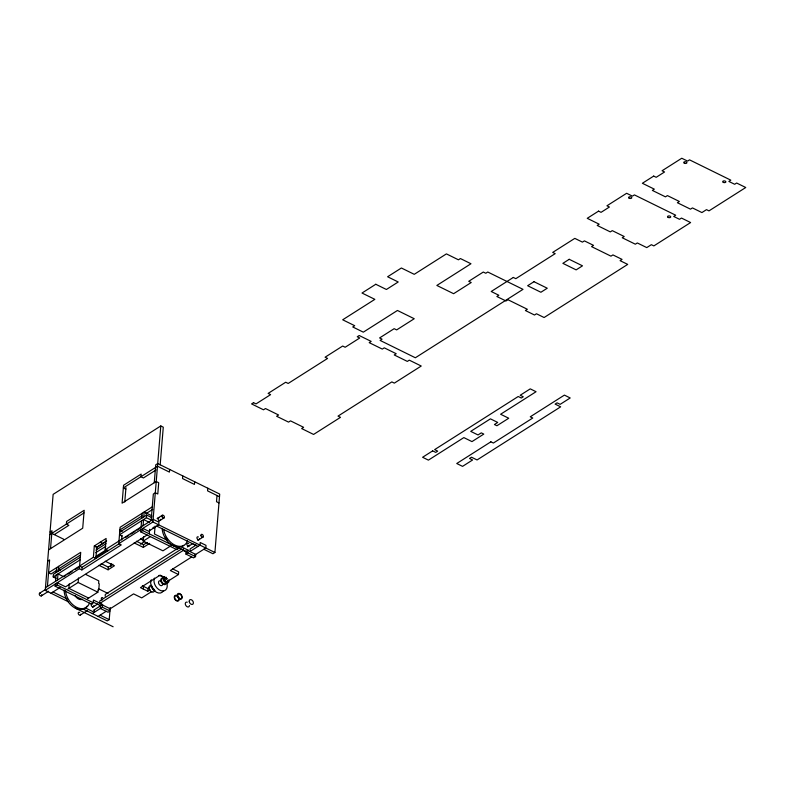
<?xml version="1.0" encoding="UTF-8"?>
<svg xmlns="http://www.w3.org/2000/svg" width="785" height="785" viewBox="0 0 785 785"><rect width="100%" height="100%" fill="white"/><g stroke="black" fill="none" stroke-linecap="round" stroke-linejoin="round"><path stroke-width="1.18" d="M68.432 601.801L45.245 590.389L53.135 494.354L160.797 425.951L163.28 427.168L160.189 464.798M47.424 586.483L49.612 559.931L47.64 561.187M50.534 548.646L52.016 530.729L50.044 531.975M56.088 578.378L53.194 576.946L53.409 574.296L80.325 557.193M91.433 604.077L55.117 586.209L55.303 583.991M55.519 581.342L56.029 575.15M56.245 572.491L56.648 567.624M55.117 586.209L57.089 584.953L57.266 582.745L65.557 586.827L147.099 535.017M57.491 580.086L58.002 573.894L63.801 576.749L65.862 575.434M58.218 571.235L58.62 566.368M69.257 583.834L68.884 588.367L88.617 598.072M67.932 588.966L78.137 582.49L78.51 577.956M45.245 590.389L79.373 568.693L80.718 552.326L48.552 572.765L51.045 573.992L57.079 570.155M79.373 568.693L81.866 569.92L82.082 567.27L119.448 543.524M45.461 587.73L93.376 557.281L94.308 545.967L106.122 538.461L105.2 549.775L107.682 551.001M106.642 540.934L96.8 547.194L95.868 558.508L93.376 557.281M91.266 603.989L93.238 602.743L93.454 600.044L102.58 604.529L102.354 607.227L92.336 613.556M94.524 609.651L94.298 612.31L85.614 608.032M87.665 598.68L97.87 592.194L98.086 589.623L98.743 589.957L99.253 583.755L98.596 583.432L98.802 580.861L85.653 574.394M110.165 608.767L99.607 603.567L99.823 600.917L181.345 549.107M105.161 596.178L105.308 594.412L177.557 548.499M98.91 565.279L108.094 569.792L108.31 567.133L112.844 564.258M110.979 566.799L111.234 563.699M82.553 608.748L107.26 620.896L109.223 619.65L110.224 607.541M81.866 569.92L121.253 544.898L118.761 543.671L120.105 527.294L152.27 506.865M121.655 539.952L122.028 535.38M124.776 502.017L125.953 487.681M178.951 546.576L178.803 548.372L176.831 549.618L140.682 531.837L140.868 529.63M141.084 526.97L141.594 520.779M141.81 518.12L142.213 513.253M140.682 531.837L142.654 530.582L142.841 528.374L148.64 531.229L158.698 524.841L158.923 522.182L153.114 519.327L105.2 549.775M143.056 525.714L143.567 519.523L149.366 522.378M143.783 516.864L144.185 511.997L151.809 515.755L151.662 517.551M171.12 545.654L162.956 550.834L143.223 541.13L143.596 536.597M134.137 542.886L143.321 547.4L143.547 544.751L147.168 542.445M121.979 536.047L119.487 534.82L146.402 517.717L146.618 515.068L151.456 517.443M143.282 589.035L143.498 586.385M149.287 533.849L149.66 529.296M151.142 520.573L153.33 494.03L155.302 492.774L157.785 494L158.717 482.716L156.225 481.49L122.087 503.175L123.569 485.258L141.153 474.081L140.937 476.74L143.419 477.967L156.058 469.94M154.252 482.746L155.734 464.818L157.697 463.572L219.712 494.079L214.913 552.493L212.941 553.749L203.825 549.255M118.761 543.671L152.898 521.986L160.797 425.951M172.592 568.88L178.686 571.872L178.47 574.532L166.655 582.038L164.163 580.812L167.45 578.731L160.15 575.14L140.456 587.651L147.757 591.242L147.972 588.583L149.611 587.543M155.106 526.068L154.449 533.996L167.607 540.472M169.638 469.44L169.423 472.099L157.481 466.221L123.343 487.917L125.835 489.143M164.163 580.812L164.389 578.153L166.027 577.112M182.738 475.887L182.522 478.546L194.454 484.423L194.68 481.764M99.607 603.567L183.199 550.452L183.337 548.686M196.181 545.055L190.147 548.892L189.931 551.541L195.73 554.396L195.553 556.614L193.581 557.86L185.957 554.112L186.173 551.413L188.145 550.157L181.05 546.664M185.957 554.112L187.919 552.856L188.145 550.157M207.78 488.211L207.564 490.861L219.496 496.738M217.013 495.512L216.503 501.713L218.986 502.93M49.828 534.634L83.956 512.939M54.283 534.605L68.854 525.342L66.372 524.115L66.588 521.466L84.181 510.289L82.71 528.207L48.572 549.892M80.502 554.985L58.394 569.027L60.582 570.096M141.997 515.912L119.889 529.953L122.381 531.18M145.716 513.832L152.751 509.357M119.712 532.161L146.618 515.068M96.123 547.861L106.22 541.444M53.194 576.946L80.099 559.852M95.937 550.079L106.034 543.662M95.721 552.728L105.818 546.311M67.932 574.129L72.063 571.5M75.154 569.537L78.255 567.565M95.799 556.418L106.112 549.863M125.728 537.401L128.819 535.439M130.889 534.124L135.01 531.504M137.081 530.189L141.202 527.569M39.603 593.224L45.883 589.241M95.26 557.86L107.633 550M157.108 518.561L162.348 515.235M41.301 595.913L48.611 591.262M158.805 521.25L164.055 517.914M51.045 593.244L60.102 587.494M143.223 541.13L150.367 536.587M140.407 544.191L144.548 541.562M108.094 569.792L114.443 565.759L105.259 561.236M143.321 547.4L149.68 543.367M80.266 615.087L87.577 610.436M92.64 607.227L97.889 603.891M187.458 546.968L192.708 543.632M197.771 540.423L203.021 537.087M93.562 610.259L102.58 604.529M189.931 551.541L199.989 545.153L200.204 542.494L206.013 545.349L205.798 548.009L194.651 555.083M98.135 616.411L106.24 611.26M109.282 609.337L133.587 593.892L141.712 597.885L151.888 591.419M191.618 557.016L170.345 570.528L178.47 574.532M147.757 591.242L150.22 589.672M146.402 517.717L152.212 520.573M152.898 521.986L214.913 552.493M193.728 544.201L195.553 545.104M156.735 526.087L198.016 546.399M179.078 547.92L186.173 551.413M142.654 530.582L178.97 548.45M183.199 550.452L187.007 552.326M187.919 552.856L195.553 556.614M140.495 538.853L143.557 540.355M136.404 541.238L143.547 544.751M100.215 542.209L102.707 543.436M94.308 545.967L96.8 547.194M51.79 533.378L63.732 539.256M101.167 563.62L108.31 567.133M142.34 585.816L147.972 588.583M79.599 566.044L82.082 567.27M98.596 588.848L108.026 593.44M78.137 582.49L97.87 592.194M93.513 602.291L100.608 605.784L100.392 608.483L108.016 612.231L109.988 610.985L102.354 607.227M57.089 584.953L93.238 602.743M53.017 591.988L67.137 598.945M100.107 615.165L109.223 619.65M75.36 608.169L113.128 626.754M152.614 527.962L153.742 528.315L153.742 527.069M189.44 605.559A2.649 1.796 57.6 0 1 187.281 606.795A2.649 1.796 57.6 0 1 185.289 603.724A2.649 1.796 57.6 0 1 187.252 602.203M179.186 599.74A3.179 2.159 57.6 0 1 175.32 599.897A3.179 2.159 57.6 0 1 175.398 595.344A3.179 2.159 57.6 0 1 179.206 598.69M176.988 596.021A2.649 1.796 57.6 0 1 178.558 600.034A2.649 1.796 57.6 0 1 175.114 598.975A2.649 1.796 57.6 0 1 176.174 595.766M168.844 579.762A3.582 2.433 57.6 0 1 167.382 582.951A3.582 2.433 57.6 0 1 163.81 580.419A3.582 2.433 57.6 0 1 164.369 576.582M166.351 582.725A3.582 2.433 57.6 0 1 163.496 584.423A3.582 2.433 57.6 0 1 160.739 580.38A3.582 2.433 57.6 0 1 163.221 578.133M167.931 580.547A2.247 1.531 57.6 0 1 166.135 581.606A2.247 1.531 57.6 0 1 164.408 579.075A2.247 1.531 57.6 0 1 165.969 577.662M154.969 590.448A3.582 2.433 57.6 0 1 151.672 585.217M163.329 590.84A8.478 5.76 57.6 0 1 154.449 590.801A3.582 2.433 57.6 0 1 151.387 591.792A3.582 2.433 57.6 0 1 148.924 587.886A3.582 2.433 57.6 0 1 151.122 585.59M150.926 586.768A2.247 1.531 57.6 0 1 151.142 586.572M154.292 589.427A2.62 1.776 57.6 0 1 152.329 586.778M167.205 581.332A2.247 1.531 57.6 0 1 165.243 581.901A2.247 1.531 57.6 0 1 163.751 579.359A2.247 1.531 57.6 0 1 165.311 578.084M164.83 583.628A2.62 1.776 57.6 0 1 162.063 582.323A2.62 1.776 57.6 0 1 161.995 579.242M166.695 582.696A8.478 5.76 57.6 0 1 160.729 590.614A8.478 5.76 57.6 0 1 154.4 578.094M158.825 575.444A8.478 5.76 57.6 0 1 163.879 578.133M162.652 584.393A2.649 1.796 57.6 0 1 160.415 585.433A2.649 1.796 57.6 0 1 158.511 582.362A2.649 1.796 57.6 0 1 160.483 580.89M154.449 590.801A8.478 5.76 57.6 0 1 151.299 579.772M199.429 538.765A1.59 1.079 57.6 0 1 198.114 539.619A1.59 1.079 57.6 0 1 196.947 537.627A1.59 1.079 57.6 0 1 198.399 537.009M160.444 519.327A1.59 1.079 57.6 0 1 159.375 520.534A1.59 1.079 57.6 0 1 157.971 518.699A1.59 1.079 57.6 0 1 159.208 517.727M93.719 605.657A1.59 1.079 57.6 0 1 92.659 606.864A1.59 1.079 57.6 0 1 91.246 605.029A1.59 1.079 57.6 0 1 92.493 604.058M41.693 594.618A1.59 1.079 57.6 0 1 40.742 595.982A1.59 1.079 57.6 0 1 39.26 594.186A1.59 1.079 57.6 0 1 40.496 593.166M80.718 614.204A1.59 1.079 57.6 0 1 79.393 615.057A1.59 1.079 57.6 0 1 78.225 613.056A1.59 1.079 57.6 0 1 79.687 612.447M102.109 600.152A1.59 1.079 57.6 0 1 101.353 598.199A1.59 1.079 57.6 0 1 102.776 597.768M189.371 545.163A1.59 1.079 57.6 0 1 187.929 545.958A1.59 1.079 57.6 0 1 186.938 543.779A1.59 1.079 57.6 0 1 188.685 543.662M183.69 545.428A15.69 10.656 57.6 0 1 170.62 544.142A15.69 10.656 57.6 0 1 162.21 529.129M187.478 540.865A15.69 10.656 57.6 0 1 174.967 545.163A15.69 10.656 57.6 0 1 163.692 529.708M167.499 540.002A6.78 4.612 57.6 0 1 165.468 537.234M89.431 603.165A15.69 10.656 57.6 0 1 76.312 607.148A15.69 10.656 57.6 0 1 65.479 590.595M87.086 606.108A15.69 10.656 57.6 0 1 73.152 606.854A15.69 10.656 57.6 0 1 64.125 590.026M82.484 599.249A6.78 4.612 57.6 0 1 74.987 595.56M375.789 284.268L362.003 293.031L374.857 299.35L342.692 319.789L354.712 325.706L352.74 326.962L363.318 332.163L397.455 310.467L414.235 318.73L396.651 329.906L394.158 328.679L379.587 337.942L382.069 339.169L380.107 340.415L415.353 357.764L523.006 289.351L487.76 272.012L485.787 273.259L483.305 272.042L468.724 281.305L471.216 282.522L453.622 293.698L436.843 285.446L470.971 263.75L460.402 258.55L458.43 259.806L446.41 253.889L414.245 274.328L401.39 267.999L387.604 276.762L398.211 281.982L386.397 289.488L375.789 284.268M253.535 402.676L251.573 403.922L263.505 409.799L265.477 408.543L278.577 414.99L276.614 416.246L288.546 422.114L290.519 420.868L303.618 427.315L301.646 428.561L313.588 434.439L340.504 417.335L338.011 416.109L391.843 381.902L394.325 383.129L421.241 366.026L409.309 360.158L407.337 361.404L394.237 354.957L396.199 353.711L384.267 347.834L382.295 349.089L369.195 342.643L371.168 341.387L359.226 335.519L357.253 336.765L359.746 337.992L345.164 347.255L342.682 346.028L325.088 357.204L327.58 358.431L288.193 383.453L285.701 382.236L268.117 393.413L270.609 394.629L256.028 403.892L253.535 402.676M598.562 211.116L587.239 218.318L599.171 224.186L597.208 225.442L610.308 231.889L612.28 230.633L624.212 236.511L622.24 237.757L635.35 244.204L637.312 242.957L646.761 247.599L651.364 244.685L653.846 245.911L690.614 222.548L681.488 218.063L679.516 219.309L673.716 216.454L675.689 215.208L634.398 194.896L632.425 196.142L626.626 193.287L606.933 205.798L609.415 207.024L601.045 212.343L598.562 211.116M653.699 176.085L642.375 183.278L654.317 189.146L652.345 190.402L665.444 196.849L667.417 195.593L679.359 201.47L677.386 202.716L690.486 209.163L692.458 207.917L701.908 212.568L706.5 209.644L708.992 210.871L745.75 187.507L736.634 183.023L734.662 184.279L728.853 181.423L730.825 180.167L689.534 159.855L687.572 161.102L681.763 158.246L662.069 170.767L664.561 171.984L656.191 177.302L653.699 176.085M513.321 277.448L491.214 291.49L498.838 295.248L496.866 296.495L505.991 300.989L507.964 299.733L527.363 309.28L525.391 310.526L534.506 315.021L536.479 313.764L544.103 317.523L627.706 264.398L620.081 260.649L622.044 259.393L612.928 254.909L610.956 256.155L591.556 246.618L593.529 245.362L584.403 240.877L582.441 242.123L574.806 238.375L552.699 252.417L555.191 253.643L515.804 278.675L513.321 277.448M533.986 281.697L527.638 285.73L540.904 292.255L547.253 288.223L533.986 281.697M569.223 259.305L562.874 263.348L576.141 269.873L582.49 265.83L569.223 259.305M432.663 450.875L422.595 457.272L428.404 460.128L463.847 437.598L471.971 441.602L483.786 434.095L481.303 432.869L478.016 434.949L470.725 431.367L490.419 418.847L497.71 422.438L494.432 424.528L496.915 425.745L508.739 418.238L500.614 414.245L536.057 391.715L530.258 388.86L520.19 395.257L523.261 396.768L521.289 398.015L518.228 396.503L434.635 449.628L437.696 451.139L435.724 452.386L432.663 450.875M490.88 441.818L456.742 463.513L462.551 466.368L472.609 459.971L469.538 458.469L471.51 457.213L477.064 459.951L560.667 406.826L555.113 404.098L557.075 402.842L560.147 404.353L570.204 397.966L564.405 395.11L530.267 416.796L532.76 418.022L493.373 443.044L490.88 441.818M684.402 163.241A1.59 0.863 4.7 0 0 686.895 162.76A1.59 0.863 4.7 0 0 684.648 161.759A1.59 0.863 4.7 0 0 684.402 163.241M723.368 182.414A1.59 0.863 4.7 0 0 725.86 181.924A1.59 0.863 4.7 0 0 723.613 180.933A1.59 0.863 4.7 0 0 723.368 182.414M629.256 198.281A1.59 0.863 4.7 0 0 631.748 197.791A1.59 0.863 4.7 0 0 629.501 196.799A1.59 0.863 4.7 0 0 629.256 198.281M668.221 217.455A1.59 0.863 4.7 0 0 670.714 216.964A1.59 0.863 4.7 0 0 668.477 215.963A1.59 0.863 4.7 0 0 668.221 217.455M189.254 601.614A2.649 1.796 57.6 0 0 192.639 604.322A2.649 1.796 57.6 0 0 192.021 600.162A2.649 1.796 57.6 0 0 189.254 601.614M177.233 595.805A3.179 2.159 57.6 0 0 181.286 599.073A3.179 2.159 57.6 0 0 180.57 594.088A3.179 2.159 57.6 0 0 177.233 595.805M177.645 595.893A2.649 1.796 57.6 0 0 181.021 598.612A2.649 1.796 57.6 0 0 180.422 594.461A2.649 1.796 57.6 0 0 177.645 595.893M161.926 516.353A1.59 1.079 57.6 0 0 163.957 517.972A1.59 1.079 57.6 0 0 163.584 515.48A1.59 1.079 57.6 0 0 161.926 516.353M200.891 535.527A1.59 1.079 57.6 0 0 202.923 537.146A1.59 1.079 57.6 0 0 202.55 534.654A1.59 1.079 57.6 0 0 200.891 535.527"/></g></svg>
